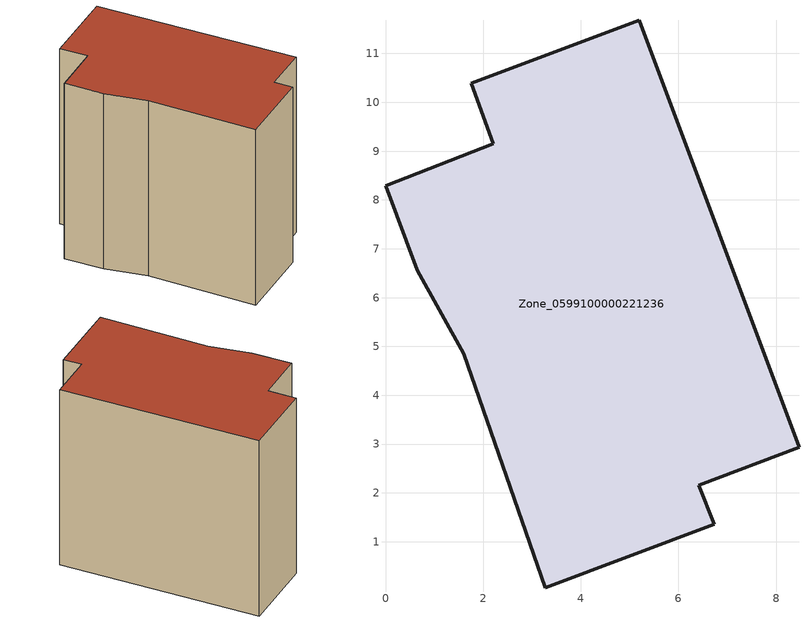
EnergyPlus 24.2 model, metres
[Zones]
Zone_0599100000221236
 floor ground (C_G): 0.65,6.56 0,8.29 2.21,9.15 1.76,10.39 5.2,11.68 8.47,2.93 6.42,2.16 6.73,1.36 3.28,0.06 1.6,4.85 z0
 wall outside (C_F): 8.47,2.93 5.2,11.68 1.76,10.39 2.21,9.15 0,8.29 0.65,6.56 1.6,4.85 3.28,0.06 6.73,1.36 6.42,2.16 8.47,2.93 z0:8.81
 roof outside (C_R): 3.28,0.06 6.73,1.36 6.42,2.16 8.47,2.93 5.2,11.68 1.76,10.39 2.21,9.15 0,8.29 0.65,6.56 1.6,4.85 z8.81
[BUILDING]
Pand.0599100000221236: North Axis=0; Terrain=City; Loads Convergence Tolerance Value=0.04; Temperature Convergence Tolerance Value=0.4; Solar Distribution=FullExterior; Maximum Number of Warmup Days=25; Minimum Number of Warmup Days=1
[Site:Location]
Rotterdam.The.Hague.AP_ZH_NLD Design_Conditions: Latitude=51.96; Longitude=4.45; Time Zone=1; Elevation=-4.5
[SITE:GROUNDTEMPERATURE:BUILDINGSURFACE]
18, 18, 18, 18, 18, 18, 18, 18, 18, 18, 18, 18
[MATERIAL] Thermal Absorptance=0.9; Solar Absorptance=0.7; Visible Absorptance=0.7
Name | Roughness | Thickness | Conductivity | Density | Specific Heat
G.TC.1975-1991 | MediumSmooth | 0.15 | 0.288461 | 540 | 1210
F.TC.1975-1991 | Rough | 0.3 | 0.230769 | 1920 | 840
R.TC.1975-1991 | MediumRough | 0.2 | 0.153846 | 1500 | 1000
[CONSTRUCTION]
C_G: G.TC.1975-1991
C_F: F.TC.1975-1991
C_R: R.TC.1975-1991
[ZONE]
Zone_0599100000221236: Type=1; Multiplier=1; Ceiling Height=Autocalculate; Volume=Autocalculate; Floor Area=autocalculate; Part of Total Floor Area=Yes
[ZONEINFILTRATION:DESIGNFLOWRATE]
Infil_Zone_0599100000221236: Zone or ZoneList or Space or SpaceList=Zone_0599100000221236; Schedule=AlwaysOn; Design Flow Rate Calculation Method=Flow/Area; Flow Rate per Floor Area=0.003; Constant Term Coefficient=1; Temperature Term Coefficient=0; Velocity Term Coefficient=0; Velocity Squared Term Coefficient=0
[HVACTEMPLATE:ZONE:IDEALLOADSAIRSYSTEM]
Zone_0599100000221236: Maximum Heating Supply Air Temperature=50; Minimum Cooling Supply Air Temperature=13; Maximum Heating Supply Air Humidity Ratio=0.0156; Minimum Cooling Supply Air Humidity Ratio=0.0077; Heating Limit=NoLimit; Cooling Limit=NoLimit; Dehumidification Control Type=ConstantSensibleHeatRatio; Cooling Sensible Heat Ratio=0.7; Dehumidification Setpoint=60; Humidification Control Type=None; Humidification Setpoint=30; Outdoor Air Method=None; Outdoor Air Flow Rate per Person=0.00944; Outdoor Air Flow Rate per Zone Floor Area=0; Outdoor Air Flow Rate per Zone=0; Demand Controlled Ventilation Type=None; Outdoor Air Economizer Type=NoEconomizer; Heat Recovery Type=None; Sensible Heat Recovery Effectiveness=0.7; Latent Heat Recovery Effectiveness=0.65
[ZONECONTROL:THERMOSTAT]
ThermostatControl_Zone_0599100000221236: Zone or ZoneList=Zone_0599100000221236; Control Type Schedule=DualSetpointControlType; Control 1=Thermostat_Zone_0599100000221236; Temperature Difference Between Cutout And Setpoint=0
[THERMOSTATSETPOINT:DUALSETPOINT]
Thermostat_Zone_0599100000221236: Heating Setpoint Temperature Schedule=HeatingSetpoint_Zone_0599100000221236; Cooling Setpoint Temperature Schedule=CoolingSetpoint_Zone_0599100000221236
[SCHEDULE:COMPACT]
HeatingSetpoint_Zone_0599100000221236: Through: 12/31, For: AllDays, Until: 24:00, 21
CoolingSetpoint_Zone_0599100000221236: Through: 12/31, For: AllDays, Until: 24:00, 24
DualSetpointControlType: Through: 12/31, For: AllDays, Until: 24:00, 4
AlwaysOn: Through: 12/31, For: AllDays, Until: 24:00, 1
